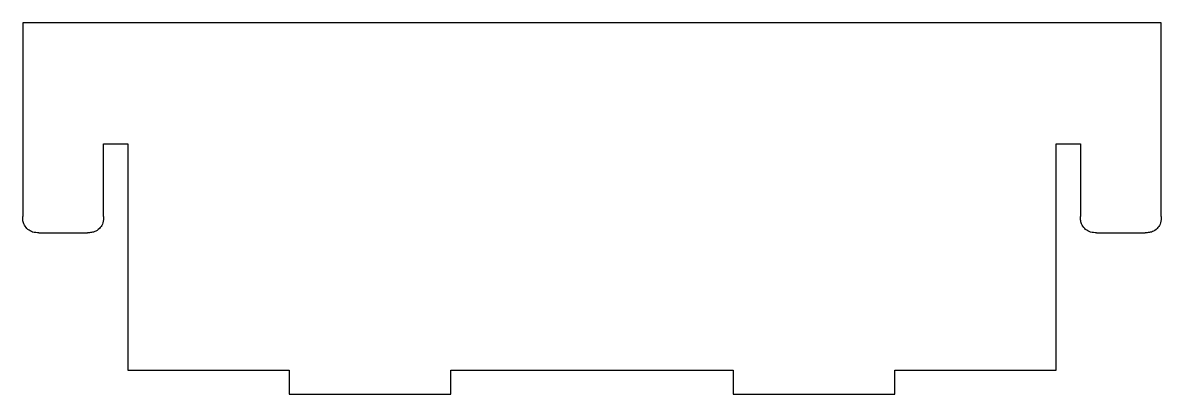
# Model space of a CAD drawing. Header units: millimetres. Extents: x -10 to 131, y 0 to 46.
import ezdxf

# ---------------------------------------------------------------- set-up
doc = ezdxf.new("R2010")
doc.units = ezdxf.units.MM

msp = doc.modelspace()

# ---------------------------------------------------------------- linework, layer by layer
for p, q in [((-8, 20), (-2, 20)), ((123, 20), (129, 20))]:
    msp.add_line(p, q)
for points in [[(131, 22), (131, 46), (-10, 46), (-10, 22)], [(0, 22), (0, 31), (3, 31), (3, 3), (23, 3), (23, 0), (43, 0), (43, 3), (78, 3), (78, 0), (98, 0), (98, 3), (118, 3), (118, 31), (121, 31), (121, 22)]]:
    msp.add_lwpolyline(points)
for points in [[(-8, 20), (-8.24, 20), (-8.5, 20), (-8.99, 20.15), (-9.19, 20.26), (-9.52, 20.54), (-9.69, 20.73), (-9.9, 21.14), (-9.95, 21.32), (-10, 21.65), (-10, 21.83), (-10, 22)], [(0, 22), (0, 21.76), (0, 21.5), (-0.15, 21.01), (-0.26, 20.81), (-0.54, 20.48), (-0.73, 20.31), (-1.14, 20.1), (-1.32, 20.05), (-1.65, 20), (-1.83, 20), (-2, 20)], [(123, 20), (122.76, 20), (122.5, 20), (122.01, 20.15), (121.81, 20.26), (121.48, 20.54), (121.31, 20.73), (121.1, 21.14), (121.05, 21.32), (121, 21.65), (121, 21.83), (121, 22)], [(131, 22), (131, 21.76), (131, 21.5), (130.85, 21.01), (130.74, 20.81), (130.46, 20.48), (130.27, 20.31), (129.86, 20.1), (129.68, 20.05), (129.35, 20), (129.17, 20), (129, 20)]]:
    msp.add_open_spline(points, degree=3, knots=[0, 0, 0, 0, 0.0729016, 0.0729016, 0.1284561, 0.1284561, 0.1795688, 0.1795688, 0.2215881, 0.2215881, 0.2719873, 0.2719873, 0.2719873, 0.2719873])

doc.saveas('drawing.dxf')
